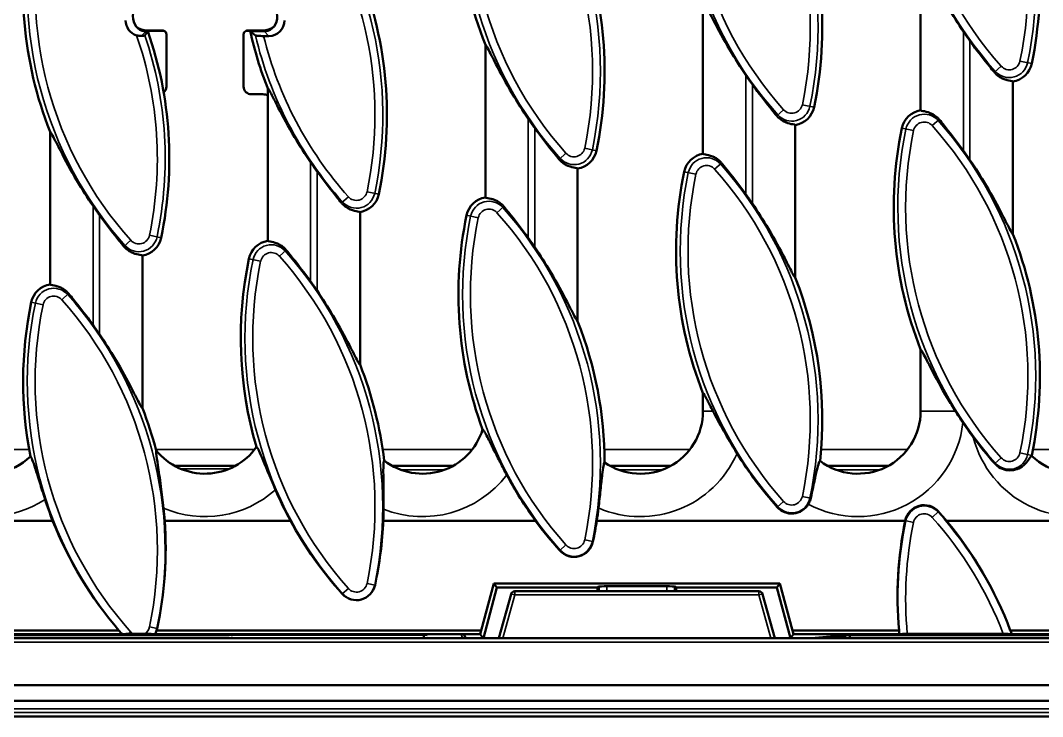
# Model space of a CAD drawing. Header units: millimetres. Extents: x 0 to 1485, y 0 to 1050.
# Drawn here: x 813.9 to 944.3, y 411.2 to 500 of the extents above; entities that cross this region are included whole.
import ezdxf

# ---------------------------------------------------------------- set-up
doc = ezdxf.new("R2010")
doc.units = ezdxf.units.MM
doc.header["$LTSCALE"] = 2.5
doc.layers.add('Sichtbar (ISO)', color=7, linetype='Continuous', lineweight=50)
doc.layers.add('Sichtbar schmal (ISO)', color=7, linetype='Continuous', lineweight=35)

msp = doc.modelspace()

# ---------------------------------------------------------------- linework, layer by layer
at = {"layer": 'Sichtbar (ISO)'}
for p, q in [((928.764, 508.032), (928.764, 488.563)), ((900.987, 502.477), (900.987, 483.007)), ((832.191, 498.715), (829.409, 498.715)), ((830.132, 498.654), (829.899, 498.654)), ((830.036, 498.748), (832.001, 498.748)), ((845.454, 498.715), (842.671, 498.715)), ((842.861, 498.748), (844.826, 498.748)), ((844.964, 498.654), (843.193, 498.654)), ((832.503, 491.606), (832.503, 498.252)), ((842.359, 498.252), (842.359, 491.606)), ((845.576, 498.042), (844.907, 498.042)), ((873.209, 496.921), (873.209, 477.452)), ((940.542, 472.771), (940.542, 492.24)), ((843.357, 490.607), (844.823, 490.607)), ((845.431, 491.366), (845.431, 471.896)), ((912.764, 467.215), (912.764, 486.685)), ((817.653, 485.81), (817.653, 466.341)), ((884.987, 461.659), (884.987, 481.129)), ((857.209, 456.104), (857.209, 475.573)), ((829.431, 450.548), (829.431, 470.018)), ((928.764, 458.032), (928.764, 450.179)), ((900.987, 452.477), (900.987, 450.179)), ((841.304, 443.179), (833.558, 443.179)), ((869.082, 443.179), (861.336, 443.179)), ((896.86, 443.179), (889.114, 443.179)), ((924.637, 443.179), (916.891, 443.179)), ((803.763, 436.179), (817.979, 436.179)), ((832.29, 436.179), (848.323, 436.179)), ((860.18, 436.179), (879.601, 436.179)), ((887.438, 436.179), (926.793, 436.179)), ((932.065, 436.179), (953.741, 436.179)), ((872.676, 422.179), (874.301, 428.157)), ((874.301, 428.157), (874.686, 427.655)), ((874.301, 428.157), (910.783, 428.157)), ((910.783, 428.157), (910.398, 427.655)), ((910.783, 428.157), (912.408, 422.179)), ((874.686, 427.655), (872.951, 421.179)), ((887.542, 427.655), (874.686, 427.655)), ((874.933, 421.179), (876.487, 426.812)), ((908.115, 427.179), (876.969, 427.179)), ((887.542, 427.655), (887.725, 427.765)), ((887.542, 427.655), (887.542, 427.179)), ((888.721, 427.812), (896.363, 427.812)), ((897.36, 427.765), (897.542, 427.655)), ((910.398, 427.655), (897.542, 427.655)), ((897.542, 427.179), (897.542, 427.655)), ((908.597, 426.812), (910.151, 421.179)), ((912.134, 421.179), (910.398, 427.655)), ((725.738, 421.627), (865.346, 421.627)), ((804.295, 421.679), (826.865, 421.679)), ((804.346, 422.179), (826.433, 422.179)), ((826.865, 421.679), (826.871, 421.684)), ((828.228, 421.732), (829.727, 421.732)), ((831.026, 421.684), (831.032, 421.679)), ((831.032, 421.679), (872.542, 421.679)), ((831.255, 422.179), (872.676, 422.179)), ((865.346, 421.627), (865.763, 421.589)), ((865.346, 421.354), (865.346, 421.627)), ((872.542, 421.679), (872.676, 422.179)), ((872.542, 421.679), (872.926, 421.179)), ((912.542, 421.679), (912.159, 421.179)), ((912.408, 422.179), (912.542, 421.679)), ((912.408, 422.179), (926.011, 422.179)), ((912.542, 421.679), (926.054, 421.679)), ((914.807, 421.179), (919.738, 421.627)), ((919.738, 421.232), (917.562, 421.429)), ((919.738, 421.627), (977.346, 421.627)), ((919.738, 421.627), (919.738, 421.232)), ((926.054, 421.679), (926.062, 421.684)), ((927.058, 421.732), (939.305, 421.732)), ((940.209, 422.179), (954.565, 422.179)), ((940.388, 421.684), (940.398, 421.679)), ((940.398, 421.679), (954.667, 421.679)), ((875.279, 421.179), (715.805, 421.179)), ((840.52, 421.232), (725.738, 421.232)), ((840.422, 421.232), (840.408, 421.179)), ((840.802, 421.192), (870.283, 421.192)), ((870.676, 421.179), (870.642, 421.309)), ((909.645, 421.179), (875.44, 421.179)), ((987.279, 421.179), (909.805, 421.179)), ((948.304, 421.232), (919.738, 421.232)), ((448.542, 415.179), (1448.542, 415.179)), ((448.542, 413.179), (1448.542, 413.179)), ((448.542, 411.179), (1448.542, 411.179))]:
    msp.add_line(p, q, dxfattribs=at)
for centre, radius, start, end in [((919.28, 515.057), 49.513, 168.215, 201.48707), ((894.471, 504.635), 49.513, 348.215, 21.48707), ((866.693, 499.079), 49.513, 348.215, 21.48707), ((863.725, 503.946), 49.513, 168.215, 201.48707), ((838.915, 493.523), 49.513, 348.215, 21.48707), ((811.137, 487.968), 49.513, 348.215, 21.48707), ((783.36, 482.412), 49.513, 348.215, 19.14968), ((891.502, 509.502), 49.513, 192.65519, 201.48707), ((974.836, 526.168), 49.075, 214.18932, 215.86414), ((940.089, 495.117), 2.913, 278.9616, 348.215), ((947.058, 520.613), 49.075, 214.18932, 215.86414), ((912.311, 489.561), 2.913, 278.9616, 348.215), ((929.218, 485.686), 2.913, 98.9616, 168.215), ((919.28, 515.057), 49.075, 214.18932, 215.86414), ((974.836, 476.168), 49.513, 168.215, 201.48707), ((884.533, 484.006), 2.913, 278.9616, 348.215), ((901.44, 480.13), 2.913, 98.9616, 168.215), ((894.471, 454.635), 49.075, 34.18932, 35.86414), ((891.502, 509.502), 49.075, 214.18932, 215.86414), ((947.058, 470.613), 49.513, 168.215, 201.48707), ((856.755, 478.45), 2.913, 278.9616, 348.215), ((866.693, 449.079), 49.075, 34.18932, 35.86414), ((863.725, 503.946), 49.075, 214.18932, 215.86414), ((873.663, 474.575), 2.913, 98.9616, 168.215), ((919.28, 465.057), 49.513, 168.215, 200.35163), ((828.977, 472.895), 2.913, 278.9616, 348.215), ((838.915, 443.523), 49.075, 34.18932, 35.86414), ((894.471, 454.635), 49.513, 348.215, 21.48707), ((845.885, 469.019), 2.913, 98.9616, 168.215), ((891.502, 459.502), 49.513, 168.215, 196.31743), ((866.693, 449.079), 49.513, 353.89055, 21.48707), ((818.107, 463.464), 2.913, 98.9616, 168.215), ((811.137, 437.968), 49.075, 34.18932, 35.86414), ((863.725, 453.946), 49.513, 168.215, 191.15783), ((783.36, 432.412), 49.075, 34.18932, 35.86414), ((838.915, 443.523), 49.513, 0.09475, 21.48707), ((811.137, 437.968), 49.513, 6.83938, 21.48707), ((809.653, 450.179), 8, 180, 313.38112), ((783.36, 432.412), 49.513, 14.91625, 21.48707), ((892.987, 450.179), 8, 235.25884, 0), ((920.764, 450.179), 8, 232.77023, 0), ((948.542, 450.179), 8, 225.45113, 359.99998), ((865.209, 450.179), 8, 232.12771, 342.98103), ((974.836, 476.168), 49.075, 214.02211, 216.68994), ((837.431, 450.179), 8, 218.88444, 325.00059), ((947.058, 470.613), 49.075, 211.76556, 221.785), ((940.089, 445.117), 2.913, 347.32634, 348.215), ((919.28, 465.057), 49.075, 207.98404, 216.04675), ((891.502, 459.502), 49.075, 203.24862, 208.37497), ((863.725, 453.946), 49.075, 197.86522, 201.2252), ((783.36, 432.412), 49.075, 4.4022, 6.2842), ((811.137, 437.968), 49.075, 357.91123, 359.64369), ((838.915, 443.523), 49.075, 351.39317, 353.30397), ((912.311, 439.561), 2.475, 221.785, 328.90769), ((929.218, 435.686), 2.475, 41.785, 168.215), ((894.471, 404.635), 49.075, 39.9997, 41.785), ((974.836, 426.168), 49.075, 168.215, 168.22952), ((876.969, 426.679), 0.5, 90, 164.57723), ((908.115, 426.679), 0.5, 15.42277, 90), ((863.725, 453.946), 48.988, 220.42619, 221.19887), ((828.977, 422.895), 2.388, 329.39496, 342.56041), ((870.159, 421.179), 0.5, 15, 51.45034), ((974.836, 426.168), 48.988, 184.67081, 185.25781), ((894.471, 404.635), 48.988, 20.36126, 20.98631)]:
    msp.add_arc(centre, radius, start, end, dxfattribs=at)
for centre, major_axis, ratio, start_param, end_param in [((830.261, 501.01), (-1.058, -2.214), 0.7888974, 5.0804243, 6.3968301), ((844.601, 501.01), (1.058, -2.214), 0.7888974, 6.1695405, 7.4859464), ((829.301, 500.05), (-1.425, -1.425), 0.9924325, 5.5015852, 6.7660199), ((845.561, 500.05), (1.425, -1.425), 0.9924325, 5.5015852, 7.0647854), ((829.875, 500.585), (1.904, -0.724), 0.8861821, 4.402428, 5.1177152), ((829.914, 500.662), (-1.425, -1.425), 0.9924325, 0.5348058, 0.7816001), ((832.041, 498.289), (0.476, -0.181), 0.8861821, 1.5928066, 1.9761225), ((832.003, 498.251), (0.355, 0.355), 0.9972647, 5.4991567, 6.6838981), ((842.86, 498.251), (-0.355, 0.355), 0.9972647, 5.8824726, 7.0672139), ((842.821, 498.289), (0.476, 0.181), 0.8861821, 1.1654701, 1.548786), ((844.987, 500.585), (1.904, 0.724), 0.8861821, 4.3070628, 5.0223499), ((844.948, 500.662), (1.425, -1.425), 0.9924325, 5.5015852, 5.7483795), ((831.502, 491.608), (0.709, -0.709), 0.9972647, 6.1992774, 7.0672139), ((843.36, 491.608), (-0.709, -0.709), 0.9972647, 5.4991567, 7.0672139), ((844.817, 488.604), (1.418, 1.418), 0.9972647, 0.4752462, 0.7840286), ((863.725, 454.253), (0, -49.188), 0.9999805, 5.0886573, 5.4227066), ((783.36, 432.719), (0, 49.053), 0.9999805, 4.5005884, 4.7829896), ((891.502, 459.809), (0, -49.223), 0.9999805, 5.2131159, 5.4463248), ((811.137, 438.275), (0, 49.088), 0.9999805, 4.5005884, 4.6696886), ((919.28, 465.365), (0, -49.257), 0.9999805, 5.3465668, 5.4463248), ((838.915, 443.83), (0, 49.123), 0.9999805, 4.5005884, 4.5559955), ((974.836, 426.475), (0, -49.014), 0.9999805, 4.5130771, 4.8001369), ((894.471, 404.94), (0, 48.88), 0.9999805, 5.0728279, 5.4057186), ((884.533, 434.021), (0, -2.462), 0.9999805, 5.4463248, 7.6421811), ((856.755, 428.466), (0, -2.427), 0.9999805, 5.4463248, 7.6421811), ((888.721, 427.76), (1, 0), 0.0524078, 1.5707963, 3.0543262), ((896.363, 427.76), (1, 0), 0.0524078, 0.0872665, 1.5707963), ((828.977, 422.91), (0, -2.392), 0.9999805, 1.2604617, 1.3589958), ((840.788, 420.666), (0.137, 0.51), 0.947813, 0.2487076, 0.4682626), ((870.296, 420.666), (-0.137, 0.51), 0.947813, 5.8149227, 6.0344777)]:
    msp.add_ellipse(centre, major_axis=major_axis, ratio=ratio, start_param=start_param, end_param=end_param, dxfattribs=at)
for points, knots in [([(934.242, 498.592), (933.546, 499.615), (932.842, 500.719), (931.41, 503.126), (930.702, 504.431), (929.75, 506.272), (929.349, 507.08), (929.01, 507.701), (928.937, 507.829), (928.826, 507.993), (928.786, 508.034), (928.764, 508.032)], [3.5624746, 3.5624746, 3.5624746, 3.5624746, 3.9247289, 3.9247289, 4.355561, 4.355561, 4.6258932, 4.6258932, 4.7021961, 4.7021961, 4.7731285, 4.7731285, 4.7731285, 4.7731285]), ([(906.464, 493.036), (905.769, 494.059), (905.064, 495.163), (903.632, 497.571), (902.924, 498.876), (901.972, 500.717), (901.571, 501.524), (901.232, 502.145), (901.159, 502.274), (901.048, 502.438), (901.008, 502.478), (900.987, 502.477)], [3.5624746, 3.5624746, 3.5624746, 3.5624746, 3.9247289, 3.9247289, 4.355561, 4.355561, 4.6258932, 4.6258932, 4.7021961, 4.7021961, 4.7731285, 4.7731285, 4.7731285, 4.7731285]), ([(829.3, 498.056), (829.207, 498.051), (829.106, 498.053), (828.902, 498.078), (828.801, 498.099), (828.696, 498.131)], [-0.18058598, -0.18058598, -0.18058598, -0.18058598, -0.158719595, -0.158719595, -0.138849016, -0.138849016, -0.138849016, -0.138849016]), ([(829.752, 498.122), (829.746, 498.113), (829.721, 498.104), (829.641, 498.086), (829.559, 498.076), (829.423, 498.064), (829.364, 498.06), (829.3, 498.056)], [0.008456984, 0.008456984, 0.008456984, 0.008456984, 0.03651933, 0.03651933, 0.073420196, 0.073420196, 0.094167257, 0.094167257, 0.094167257, 0.094167257]), ([(844.907, 498.042), (844.779, 498.042), (844.628, 498.044), (844.39, 498.053), (844.262, 498.06), (844.079, 498.075), (843.992, 498.086), (843.903, 498.104), (843.874, 498.113), (843.863, 498.122)], [0.45073433, 0.45073433, 0.45073433, 0.45073433, 0.48920668, 0.48920668, 0.52757203, 0.52757203, 0.56535199, 0.56535199, 0.59380492, 0.59380492, 0.59380492, 0.59380492]), ([(938.18, 493.411), (937.974, 493.661), (937.762, 493.919), (936.839, 495.057), (936.105, 496.002), (935.323, 497.062), (935.194, 497.238), (935.065, 497.417)], [0.63592099, 0.63592099, 0.63592099, 0.63592099, 0.73601981, 0.73601981, 1.06711662, 1.06711662, 1.13164015, 1.13164015, 1.13164015, 1.13164015]), ([(878.686, 487.481), (877.991, 488.504), (877.287, 489.607), (875.854, 492.015), (875.147, 493.32), (874.194, 495.161), (873.793, 495.969), (873.455, 496.59), (873.381, 496.718), (873.27, 496.882), (873.231, 496.923), (873.209, 496.921)], [3.5624746, 3.5624746, 3.5624746, 3.5624746, 3.9247289, 3.9247289, 4.355561, 4.355561, 4.6258932, 4.6258932, 4.7021961, 4.7021961, 4.7731285, 4.7731285, 4.7731285, 4.7731285]), ([(940.542, 492.24), (940.499, 492.275), (940.392, 492.299), (940.002, 492.373), (939.673, 492.431), (939.173, 492.641), (939.021, 492.716), (938.713, 492.908), (938.558, 493.027), (938.339, 493.232), (938.258, 493.317), (938.18, 493.411)], [1.75499496, 1.75499496, 1.75499496, 1.75499496, 1.89264701, 1.89264701, 2.07209446, 2.07209446, 2.13653076, 2.13653076, 2.20096706, 2.20096706, 2.2396712, 2.2396712, 2.2396712, 2.2396712]), ([(910.402, 487.856), (910.196, 488.105), (909.984, 488.363), (909.062, 489.502), (908.327, 490.447), (907.545, 491.507), (907.416, 491.683), (907.287, 491.861)], [0.63592099, 0.63592099, 0.63592099, 0.63592099, 0.73601981, 0.73601981, 1.06711662, 1.06711662, 1.13164015, 1.13164015, 1.13164015, 1.13164015]), ([(850.908, 481.925), (850.213, 482.948), (849.509, 484.052), (848.076, 486.459), (847.369, 487.765), (846.416, 489.606), (846.016, 490.413), (845.677, 491.034), (845.603, 491.162), (845.492, 491.327), (845.453, 491.367), (845.431, 491.366)], [3.5624746, 3.5624746, 3.5624746, 3.5624746, 3.9247289, 3.9247289, 4.355561, 4.355561, 4.6258932, 4.6258932, 4.7021961, 4.7021961, 4.7731285, 4.7731285, 4.7731285, 4.7731285]), ([(928.764, 488.563), (928.807, 488.528), (928.914, 488.504), (929.304, 488.43), (929.634, 488.372), (930.134, 488.162), (930.286, 488.087), (930.594, 487.895), (930.749, 487.776), (930.968, 487.571), (931.049, 487.485), (931.127, 487.392)], [1.75499496, 1.75499496, 1.75499496, 1.75499496, 1.89264701, 1.89264701, 2.07209446, 2.07209446, 2.13653076, 2.13653076, 2.20096706, 2.20096706, 2.2396712, 2.2396712, 2.2396712, 2.2396712]), ([(912.764, 486.685), (912.722, 486.719), (912.614, 486.744), (912.225, 486.817), (911.895, 486.875), (911.395, 487.086), (911.243, 487.16), (910.935, 487.353), (910.78, 487.471), (910.561, 487.676), (910.48, 487.762), (910.402, 487.856)], [1.75499496, 1.75499496, 1.75499496, 1.75499496, 1.89264701, 1.89264701, 2.07209446, 2.07209446, 2.13653076, 2.13653076, 2.20096706, 2.20096706, 2.2396712, 2.2396712, 2.2396712, 2.2396712]), ([(931.127, 487.392), (931.333, 487.142), (931.545, 486.884), (932.467, 485.746), (933.202, 484.801), (933.984, 483.741), (934.113, 483.565), (934.242, 483.386)], [0.63592099, 0.63592099, 0.63592099, 0.63592099, 0.73601981, 0.73601981, 1.06711662, 1.06711662, 1.13164015, 1.13164015, 1.13164015, 1.13164015]), ([(823.131, 476.369), (822.435, 477.393), (821.731, 478.496), (820.298, 480.904), (819.591, 482.209), (818.639, 484.05), (818.238, 484.858), (817.899, 485.479), (817.826, 485.607), (817.714, 485.771), (817.675, 485.812), (817.653, 485.81)], [3.5624746, 3.5624746, 3.5624746, 3.5624746, 3.9247289, 3.9247289, 4.355561, 4.355561, 4.6258932, 4.6258932, 4.7021961, 4.7021961, 4.7731285, 4.7731285, 4.7731285, 4.7731285]), ([(882.624, 482.3), (882.418, 482.549), (882.207, 482.808), (881.284, 483.946), (880.549, 484.891), (879.767, 485.951), (879.639, 486.127), (879.509, 486.306)], [0.63592099, 0.63592099, 0.63592099, 0.63592099, 0.73601981, 0.73601981, 1.06711662, 1.06711662, 1.13164015, 1.13164015, 1.13164015, 1.13164015]), ([(900.987, 483.007), (901.029, 482.973), (901.137, 482.948), (901.527, 482.875), (901.856, 482.816), (902.356, 482.606), (902.508, 482.531), (902.816, 482.339), (902.971, 482.221), (903.19, 482.016), (903.271, 481.93), (903.349, 481.836)], [1.75499496, 1.75499496, 1.75499496, 1.75499496, 1.89264701, 1.89264701, 2.07209446, 2.07209446, 2.13653076, 2.13653076, 2.20096706, 2.20096706, 2.2396712, 2.2396712, 2.2396712, 2.2396712]), ([(884.987, 481.129), (884.944, 481.164), (884.837, 481.188), (884.447, 481.261), (884.117, 481.32), (883.617, 481.53), (883.465, 481.605), (883.157, 481.797), (883.002, 481.916), (882.783, 482.121), (882.702, 482.206), (882.624, 482.3)], [1.75499496, 1.75499496, 1.75499496, 1.75499496, 1.89264701, 1.89264701, 2.07209446, 2.07209446, 2.13653076, 2.13653076, 2.20096706, 2.20096706, 2.2396712, 2.2396712, 2.2396712, 2.2396712]), ([(903.349, 481.836), (903.555, 481.587), (903.767, 481.329), (904.69, 480.19), (905.424, 479.245), (906.206, 478.185), (906.335, 478.009), (906.464, 477.83)], [0.63592099, 0.63592099, 0.63592099, 0.63592099, 0.73601981, 0.73601981, 1.06711662, 1.06711662, 1.13164015, 1.13164015, 1.13164015, 1.13164015]), ([(935.065, 482.211), (935.76, 481.188), (936.464, 480.084), (937.897, 477.677), (938.604, 476.372), (939.557, 474.531), (939.958, 473.723), (940.296, 473.102), (940.37, 472.974), (940.481, 472.81), (940.521, 472.769), (940.542, 472.771)], [3.5624746, 3.5624746, 3.5624746, 3.5624746, 3.9247289, 3.9247289, 4.355561, 4.355561, 4.6258932, 4.6258932, 4.7021961, 4.7021961, 4.7731285, 4.7731285, 4.7731285, 4.7731285]), ([(854.847, 476.745), (854.641, 476.994), (854.429, 477.252), (853.506, 478.391), (852.772, 479.335), (851.989, 480.396), (851.861, 480.572), (851.732, 480.75)], [0.63592099, 0.63592099, 0.63592099, 0.63592099, 0.73601981, 0.73601981, 1.06711662, 1.06711662, 1.13164015, 1.13164015, 1.13164015, 1.13164015]), ([(857.209, 475.573), (857.166, 475.608), (857.059, 475.632), (856.669, 475.706), (856.34, 475.764), (855.84, 475.975), (855.688, 476.049), (855.38, 476.242), (855.224, 476.36), (855.006, 476.565), (854.924, 476.651), (854.847, 476.745)], [1.75499496, 1.75499496, 1.75499496, 1.75499496, 1.89264701, 1.89264701, 2.07209446, 2.07209446, 2.13653076, 2.13653076, 2.20096706, 2.20096706, 2.2396712, 2.2396712, 2.2396712, 2.2396712]), ([(873.209, 477.452), (873.252, 477.417), (873.359, 477.393), (873.749, 477.319), (874.078, 477.261), (874.578, 477.051), (874.73, 476.976), (875.038, 476.783), (875.193, 476.665), (875.412, 476.46), (875.493, 476.374), (875.571, 476.28)], [1.75499496, 1.75499496, 1.75499496, 1.75499496, 1.89264701, 1.89264701, 2.07209446, 2.07209446, 2.13653076, 2.13653076, 2.20096706, 2.20096706, 2.2396712, 2.2396712, 2.2396712, 2.2396712]), ([(875.571, 476.28), (875.777, 476.031), (875.989, 475.773), (876.912, 474.635), (877.646, 473.69), (878.428, 472.629), (878.557, 472.453), (878.686, 472.275)], [0.63592099, 0.63592099, 0.63592099, 0.63592099, 0.73601981, 0.73601981, 1.06711662, 1.06711662, 1.13164015, 1.13164015, 1.13164015, 1.13164015]), ([(907.287, 476.656), (907.982, 475.632), (908.687, 474.529), (910.119, 472.121), (910.827, 470.816), (911.779, 468.975), (912.18, 468.167), (912.519, 467.546), (912.592, 467.418), (912.703, 467.254), (912.743, 467.213), (912.764, 467.215)], [3.5624746, 3.5624746, 3.5624746, 3.5624746, 3.9247289, 3.9247289, 4.355561, 4.355561, 4.6258932, 4.6258932, 4.7021961, 4.7021961, 4.7731285, 4.7731285, 4.7731285, 4.7731285]), ([(827.069, 471.189), (826.863, 471.438), (826.651, 471.697), (825.728, 472.835), (824.994, 473.78), (824.212, 474.84), (824.083, 475.016), (823.954, 475.195)], [0.63592099, 0.63592099, 0.63592099, 0.63592099, 0.73601981, 0.73601981, 1.06711662, 1.06711662, 1.13164015, 1.13164015, 1.13164015, 1.13164015]), ([(829.431, 470.018), (829.388, 470.053), (829.281, 470.077), (828.891, 470.15), (828.562, 470.209), (828.062, 470.419), (827.91, 470.494), (827.602, 470.686), (827.447, 470.804), (827.228, 471.01), (827.146, 471.095), (827.069, 471.189)], [1.75499496, 1.75499496, 1.75499496, 1.75499496, 1.89264701, 1.89264701, 2.07209446, 2.07209446, 2.13653076, 2.13653076, 2.20096706, 2.20096706, 2.2396712, 2.2396712, 2.2396712, 2.2396712]), ([(845.431, 471.896), (845.474, 471.861), (845.581, 471.837), (845.971, 471.764), (846.3, 471.705), (846.8, 471.495), (846.952, 471.42), (847.26, 471.228), (847.416, 471.11), (847.634, 470.905), (847.716, 470.819), (847.793, 470.725)], [1.75499496, 1.75499496, 1.75499496, 1.75499496, 1.89264701, 1.89264701, 2.07209446, 2.07209446, 2.13653076, 2.13653076, 2.20096706, 2.20096706, 2.2396712, 2.2396712, 2.2396712, 2.2396712]), ([(879.509, 471.1), (880.205, 470.077), (880.909, 468.973), (882.342, 466.566), (883.049, 465.261), (884.001, 463.419), (884.402, 462.612), (884.741, 461.991), (884.814, 461.863), (884.926, 461.699), (884.965, 461.658), (884.987, 461.659)], [3.5624746, 3.5624746, 3.5624746, 3.5624746, 3.9247289, 3.9247289, 4.355561, 4.355561, 4.6258932, 4.6258932, 4.7021961, 4.7021961, 4.7731285, 4.7731285, 4.7731285, 4.7731285]), ([(847.793, 470.725), (847.999, 470.476), (848.211, 470.218), (849.134, 469.079), (849.868, 468.134), (850.651, 467.074), (850.779, 466.898), (850.908, 466.719)], [0.63592099, 0.63592099, 0.63592099, 0.63592099, 0.73601981, 0.73601981, 1.06711662, 1.06711662, 1.13164015, 1.13164015, 1.13164015, 1.13164015]), ([(817.653, 466.341), (817.696, 466.306), (817.803, 466.282), (818.193, 466.208), (818.522, 466.15), (819.023, 465.939), (819.175, 465.865), (819.483, 465.672), (819.638, 465.554), (819.856, 465.349), (819.938, 465.263), (820.016, 465.169)], [1.75499496, 1.75499496, 1.75499496, 1.75499496, 1.89264701, 1.89264701, 2.07209446, 2.07209446, 2.13653076, 2.13653076, 2.20096706, 2.20096706, 2.2396712, 2.2396712, 2.2396712, 2.2396712]), ([(820.016, 465.169), (820.222, 464.92), (820.433, 464.662), (821.356, 463.523), (822.091, 462.579), (822.873, 461.518), (823.001, 461.342), (823.131, 461.164)], [0.63592099, 0.63592099, 0.63592099, 0.63592099, 0.73601981, 0.73601981, 1.06711662, 1.06711662, 1.13164015, 1.13164015, 1.13164015, 1.13164015]), ([(851.732, 465.545), (852.427, 464.521), (853.131, 463.418), (854.564, 461.01), (855.271, 459.705), (856.224, 457.864), (856.624, 457.056), (856.963, 456.435), (857.037, 456.307), (857.148, 456.143), (857.187, 456.102), (857.209, 456.104)], [3.5624746, 3.5624746, 3.5624746, 3.5624746, 3.9247289, 3.9247289, 4.355561, 4.355561, 4.6258932, 4.6258932, 4.7021961, 4.7021961, 4.7731285, 4.7731285, 4.7731285, 4.7731285]), ([(823.954, 459.989), (824.649, 458.966), (825.353, 457.862), (826.786, 455.455), (827.493, 454.149), (828.446, 452.308), (828.846, 451.501), (829.185, 450.88), (829.259, 450.752), (829.37, 450.587), (829.409, 450.547), (829.431, 450.548)], [3.5624746, 3.5624746, 3.5624746, 3.5624746, 3.9247289, 3.9247289, 4.355561, 4.355561, 4.6258932, 4.6258932, 4.7021961, 4.7021961, 4.7731285, 4.7731285, 4.7731285, 4.7731285]), ([(933.197, 450.179), (932.853, 450.72), (932.514, 451.269), (931.41, 453.126), (930.702, 454.431), (929.75, 456.272), (929.349, 457.08), (929.01, 457.701), (928.937, 457.829), (928.826, 457.993), (928.786, 458.034), (928.764, 458.032)], [3.7439452, 3.7439452, 3.7439452, 3.7439452, 3.9247289, 3.9247289, 4.355561, 4.355561, 4.6258932, 4.6258932, 4.7021961, 4.7021961, 4.7731285, 4.7731285, 4.7731285, 4.7731285]), ([(902.25, 450.179), (901.987, 450.69), (901.746, 451.168), (901.414, 451.811), (901.286, 452.054), (901.09, 452.386), (901.019, 452.479), (900.987, 452.477)], [1.15075263, 1.15075263, 1.15075263, 1.15075263, 1.33280125, 1.33280125, 1.44566976, 1.44566976, 1.55314882, 1.55314882, 1.55314882, 1.55314882]), ([(905.334, 444.777), (904.655, 445.875), (904.068, 446.873), (903.091, 448.588), (902.628, 449.446), (902.25, 450.179)], [-0.50305137, -0.50305137, -0.50305137, -0.50305137, -0.28176092, -0.28176092, 0, 0, 0, 0]), ([(875.943, 442.03), (875.659, 442.564), (875.38, 443.098), (874.844, 444.14), (874.588, 444.647), (874.011, 445.795), (873.721, 446.382), (873.325, 447.149), (873.178, 447.423), (872.97, 447.753), (872.9, 447.836), (872.859, 447.838)], [-0.84457656, -0.84457656, -0.84457656, -0.84457656, -0.68304025, -0.68304025, -0.52116384, -0.52116384, -0.29205806, -0.29205806, -0.13201499, -0.13201499, 0, 0, 0, 0]), ([(831.204, 445.157), (831.186, 445.146), (831.178, 445.101), (831.178, 444.955), (831.185, 444.855), (831.234, 444.39), (831.318, 443.847), (831.517, 442.535), (831.657, 441.616), (831.92, 439.671), (832.035, 438.732), (832.14, 437.784)], [-1.0987876, -1.0987876, -1.0987876, -1.0987876, -1.0047904, -1.0047904, -0.9107843, -0.9107843, -0.6263064, -0.6263064, -0.286151, -0.286151, 0, 0, 0, 0]), ([(846.412, 440.131), (846.238, 440.536), (846.066, 440.941), (845.732, 441.737), (845.57, 442.127), (845.143, 443.158), (844.894, 443.767), (844.506, 444.677), (844.355, 445.018), (844.122, 445.461), (844.039, 445.579), (843.984, 445.591)], [-0.85443294, -0.85443294, -0.85443294, -0.85443294, -0.72246283, -0.72246283, -0.59019674, -0.59019674, -0.35686883, -0.35686883, -0.16918316, -0.16918316, 0, 0, 0, 0]), ([(817.016, 438.891), (816.775, 439.637), (816.542, 440.38), (816.119, 441.743), (815.929, 442.362), (815.618, 443.33), (815.491, 443.702), (815.286, 444.205), (815.206, 444.344), (815.148, 444.365)], [-0.84116027, -0.84116027, -0.84116027, -0.84116027, -0.60629591, -0.60629591, -0.37898437, -0.37898437, -0.18311893, -0.18311893, 0, 0, 0, 0]), ([(860.298, 443.864), (860.274, 443.849), (860.254, 443.8), (860.223, 443.64), (860.211, 443.53), (860.187, 443.122), (860.184, 442.748), (860.188, 441.711), (860.2, 440.948), (860.214, 439.317), (860.217, 438.493), (860.212, 437.663)], [-0.91480107, -0.91480107, -0.91480107, -0.91480107, -0.81799486, -0.81799486, -0.72112832, -0.72112832, -0.5260391, -0.5260391, -0.24893728, -0.24893728, 0, 0, 0, 0]), ([(888.428, 443.605), (888.374, 443.574), (888.323, 443.418), (888.222, 442.885), (888.173, 442.515), (888.056, 441.506), (887.987, 440.817), (887.831, 439.349), (887.747, 438.578), (887.656, 437.801)], [-0.84847316, -0.84847316, -0.84847316, -0.84847316, -0.66283823, -0.66283823, -0.47724944, -0.47724944, -0.23448502, -0.23448502, 0, 0, 0, 0]), ([(915.924, 443.81), (915.867, 443.782), (915.798, 443.632), (915.639, 443.113), (915.55, 442.751), (915.327, 441.773), (915.188, 441.117), (914.94, 439.97), (914.841, 439.516), (914.739, 439.055)], [-0.84066983, -0.84066983, -0.84066983, -0.84066983, -0.65304242, -0.65304242, -0.46580905, -0.46580905, -0.22987936, -0.22987936, -0.08609068, -0.08609068, -0.08609068, -0.08609068]), ([(942.93, 444.478), (942.873, 444.459), (942.8, 444.335), (942.619, 444.045), (942.485, 443.832), (942.083, 443.373), (941.827, 443.146), (941.24, 442.812), (940.943, 442.701), (940.319, 442.59), (939.994, 442.588), (939.349, 442.711), (939.042, 442.831), (938.568, 443.134), (938.389, 443.286), (938.235, 443.46)], [-0.84787272, -0.84787272, -0.84787272, -0.84787272, -0.74628622, -0.74628622, -0.62471501, -0.62471501, -0.50102747, -0.50102747, -0.39652118, -0.39652118, -0.29431906, -0.29431906, -0.19487339, -0.19487339, -0.12467556, -0.12467556, -0.12467556, -0.12467556]), ([(914.739, 439.055), (914.715, 438.945), (914.683, 438.837), (914.588, 438.575), (914.516, 438.426), (914.43, 438.283)], [-0.083903545, -0.083903545, -0.083903545, -0.083903545, -0.04982625, -0.04982625, 0, 0, 0, 0]), ([(826.871, 421.684), (826.878, 421.688), (826.902, 421.693), (826.988, 421.703), (827.082, 421.71), (827.292, 421.719), (827.452, 421.724), (827.62, 421.727), (827.646, 421.728), (827.672, 421.728)], [0.00843105, 0.00843105, 0.00843105, 0.00843105, 0.0336555, 0.0336555, 0.07182567, 0.07182567, 0.11747912, 0.11747912, 0.12529111, 0.12529111, 0.12529111, 0.12529111]), ([(829.727, 421.732), (829.923, 421.732), (830.157, 421.73), (830.466, 421.725), (830.605, 421.721), (830.804, 421.712), (830.9, 421.705), (830.992, 421.695), (831.019, 421.689), (831.026, 421.684)], [0.07032907, 0.07032907, 0.07032907, 0.07032907, 0.12919331, 0.12919331, 0.16856297, 0.16856297, 0.20785237, 0.20785237, 0.23618657, 0.23618657, 0.23618657, 0.23618657]), ([(926.062, 421.684), (926.07, 421.689), (926.097, 421.695), (926.18, 421.705), (926.261, 421.712), (926.436, 421.721), (926.559, 421.725), (926.788, 421.73), (926.934, 421.732), (927.058, 421.732)], [0.00844283, 0.00844283, 0.00844283, 0.00844283, 0.03703148, 0.03703148, 0.07402548, 0.07402548, 0.1110841, 0.1110841, 0.14829032, 0.14829032, 0.14829032, 0.14829032]), ([(939.305, 421.732), (939.44, 421.732), (939.599, 421.73), (939.847, 421.725), (939.981, 421.721), (940.169, 421.711), (940.257, 421.705), (940.347, 421.694), (940.377, 421.689), (940.388, 421.684)], [0.45939359, 0.45939359, 0.45939359, 0.45939359, 0.4998742, 0.4998742, 0.5393655, 0.5393655, 0.57730572, 0.57730572, 0.60521868, 0.60521868, 0.60521868, 0.60521868])]:
    msp.add_open_spline(points, degree=3, knots=knots, dxfattribs=at)
for points, degree in [([(830.132, 498.654), (829.942, 498.387), (829.752, 498.122)], 2), ([(843.863, 498.122), (843.528, 498.386), (843.193, 498.654)], 2), ([(934.161, 448.71), (933.833, 449.197), (933.512, 449.685), (933.197, 450.179)], 3), ([(938.235, 443.46), (937.24, 444.58), (936.339, 445.698), (935.483, 446.847)], 3), ([(827.672, 421.728), (827.845, 421.731), (828.052, 421.732), (828.228, 421.732)], 3), ([(875.44, 421.179), (875.387, 421.179), (875.332, 421.179), (875.279, 421.179)], 3), ([(909.805, 421.179), (909.752, 421.179), (909.697, 421.179), (909.645, 421.179)], 3)]:
    msp.add_open_spline(points, degree=degree, dxfattribs=at)
at = {"layer": 'Sichtbar schmal (ISO)'}
for p, q in [((829.899, 498.654), (829.3, 498.056)), ((845.576, 498.042), (844.964, 498.654)), ((934.242, 483.386), (934.242, 498.592)), ((935.065, 497.417), (935.065, 482.211)), ((941.443, 494.834), (942.94, 494.522)), ((938.18, 493.411), (939.057, 494.195)), ((906.464, 477.83), (906.464, 493.036)), ((907.287, 491.861), (907.287, 476.656)), ((913.665, 489.279), (915.162, 488.967)), ((910.402, 487.856), (911.279, 488.639)), ((878.686, 472.275), (878.686, 487.481)), ((931.127, 487.392), (930.25, 486.608)), ((879.509, 486.306), (879.509, 471.1)), ((926.367, 486.281), (927.864, 485.969)), ((882.624, 482.3), (883.501, 483.084)), ((885.888, 483.723), (887.384, 483.411)), ((850.908, 466.719), (850.908, 481.925)), ((903.349, 481.836), (902.472, 481.052)), ((851.732, 480.75), (851.732, 465.545)), ((898.589, 480.725), (900.086, 480.413)), ((854.847, 476.745), (855.723, 477.528)), ((858.11, 478.168), (859.606, 477.856)), ((823.131, 461.164), (823.131, 476.369)), ((875.571, 476.28), (874.694, 475.497)), ((823.954, 475.195), (823.954, 459.989)), ((870.811, 475.17), (872.308, 474.857)), ((830.332, 472.612), (831.829, 472.3)), ((827.069, 471.189), (827.946, 471.973)), ((847.793, 470.725), (846.917, 469.941)), ((843.034, 469.614), (844.53, 469.302)), ((820.016, 465.169), (819.139, 464.386)), ((815.256, 464.059), (816.752, 463.746)), ((902.25, 450.179), (900.987, 450.179)), ((933.197, 450.179), (928.764, 450.179)), ((814.978, 445.27), (803.337, 445.27)), ((843.748, 445.27), (831.174, 445.27)), ((871.525, 445.27), (860.109, 445.27)), ((899.303, 445.27), (888.397, 445.27)), ((927.081, 445.27), (916.059, 445.27)), ((954.859, 445.27), (943.09, 445.27)), ((938.235, 443.46), (939.057, 444.195)), ((941.443, 444.834), (942.94, 444.522)), ((834.3, 442.818), (840.562, 442.818)), ((862.425, 442.679), (867.993, 442.679)), ((890.203, 442.679), (895.771, 442.679)), ((917.981, 442.679), (923.548, 442.679)), ((910.465, 437.912), (911.279, 438.639)), ((913.665, 439.279), (914.739, 439.055)), ((931.064, 437.335), (930.25, 436.608)), ((926.795, 436.191), (927.864, 435.969)), ((885.888, 433.723), (886.939, 433.504)), ((882.705, 432.373), (883.501, 433.084)), ((858.11, 428.168), (859.128, 427.955)), ((854.953, 426.84), (855.723, 427.528)), ((875.44, 421.179), (876.969, 426.723)), ((876.969, 427.179), (876.969, 426.723)), ((876.969, 426.723), (908.115, 426.723)), ((887.725, 427.765), (887.725, 427.179)), ((888.721, 427.179), (888.721, 427.812)), ((896.363, 427.812), (896.363, 427.179)), ((897.36, 427.179), (897.36, 427.765)), ((908.115, 426.723), (908.115, 427.179)), ((908.115, 426.723), (909.645, 421.179)), ((827.946, 421.973), (827.672, 421.728)), ((830.332, 422.612), (831.316, 422.407)), ((870.176, 421.589), (870.283, 421.192)), ((448.542, 420.679), (1448.542, 420.679)), ((840.802, 421.192), (840.845, 421.354)), ((1448.542, 413.205), (448.542, 413.205)), ((448.542, 412.179), (1448.542, 412.179)), ((1448.542, 411.679), (448.542, 411.679))]:
    msp.add_line(p, q, dxfattribs=at)
for centre, radius, start, end in [((894.471, 504.635), 47.984, 348.215, 41.785), ((894.471, 504.635), 48.98, 348.215, 41.785), ((974.836, 526.168), 48.98, 168.215, 221.785), ((974.836, 526.168), 47.984, 168.215, 221.785), ((866.693, 499.079), 47.984, 348.215, 41.785), ((866.693, 499.079), 48.98, 348.215, 41.785), ((947.058, 520.613), 48.98, 168.215, 221.785), ((947.058, 520.613), 47.984, 168.215, 221.785), ((838.915, 493.523), 48.98, 348.215, 41.785), ((919.28, 515.057), 48.98, 168.215, 221.785), ((919.28, 515.057), 47.984, 168.215, 221.785), ((838.915, 493.523), 47.984, 348.215, 41.785), ((811.137, 487.968), 48.98, 348.215, 37.39368), ((811.137, 487.968), 47.984, 348.215, 35.6453), ((863.725, 503.946), 48.98, 168.215, 221.785), ((863.725, 503.946), 47.984, 168.215, 221.785), ((783.36, 482.412), 47.984, 348.215, 19.12188), ((783.36, 482.412), 48.98, 348.215, 18.70713), ((891.502, 509.502), 48.98, 193.43477, 221.785), ((891.502, 509.502), 47.984, 193.81727, 221.785), ((940.089, 495.117), 2.38, 221.785, 348.215), ((940.089, 495.117), 1.384, 221.785, 348.215), ((912.311, 489.561), 1.384, 221.785, 348.215), ((912.311, 489.561), 2.38, 221.785, 348.215), ((929.218, 485.686), 2.38, 41.785, 168.215), ((929.218, 485.686), 1.384, 41.785, 168.215), ((894.471, 454.635), 47.984, 348.215, 41.785), ((894.471, 454.635), 48.98, 348.215, 41.785), ((974.836, 476.168), 48.98, 168.215, 221.785), ((974.836, 476.168), 47.984, 168.215, 221.785), ((884.533, 484.006), 2.38, 221.785, 348.215), ((884.533, 484.006), 1.384, 221.785, 348.215), ((901.44, 480.13), 2.38, 41.785, 168.215), ((901.44, 480.13), 1.384, 41.785, 168.215), ((866.693, 449.079), 48.98, 348.215, 41.785), ((947.058, 470.613), 48.98, 168.215, 221.785), ((947.058, 470.613), 47.984, 168.215, 221.785), ((866.693, 449.079), 47.984, 348.215, 41.785), ((856.755, 478.45), 2.38, 221.785, 348.215), ((856.755, 478.45), 1.384, 221.785, 348.215), ((873.663, 474.575), 2.38, 41.785, 168.215), ((919.28, 465.057), 48.98, 168.215, 221.785), ((873.663, 474.575), 1.384, 41.785, 168.215), ((838.915, 443.523), 47.984, 348.215, 41.785), ((838.915, 443.523), 48.98, 348.215, 41.785), ((919.28, 465.057), 47.984, 168.215, 221.785), ((828.977, 472.895), 2.38, 221.785, 348.215), ((828.977, 472.895), 1.384, 221.785, 348.215), ((845.885, 469.019), 2.38, 41.785, 168.215), ((845.885, 469.019), 1.384, 41.785, 168.215), ((811.137, 437.968), 47.984, 348.215, 41.785), ((811.137, 437.968), 48.98, 348.215, 41.785), ((891.502, 459.502), 48.98, 168.215, 221.785), ((891.502, 459.502), 47.984, 168.215, 221.785), ((818.107, 463.464), 2.38, 41.785, 168.215), ((818.107, 463.464), 1.384, 41.785, 168.215), ((783.36, 432.412), 48.98, 348.215, 41.785), ((863.725, 453.946), 48.98, 168.215, 221.19957), ((863.725, 453.946), 47.984, 168.215, 221.785), ((783.36, 432.412), 47.984, 348.215, 41.785), ((920.764, 450.179), 13.477, 241.96617, 353.74225), ((948.542, 450.179), 13.477, 194.31592, 293.51167), ((892.987, 450.179), 13.477, 246.69892, 336.37131), ((940.089, 445.117), 2.38, 221.785, 348.215), ((940.089, 445.117), 1.384, 221.785, 348.215), ((865.209, 450.179), 13.477, 248.23536, 322.7948), ((837.431, 450.179), 13.477, 246.88335, 311.78966), ((809.653, 450.179), 13.477, 241.90584, 303.11399), ((912.311, 439.561), 2.38, 221.785, 348.215), ((912.311, 439.561), 1.384, 221.785, 348.215), ((929.218, 435.686), 2.38, 41.785, 168.215), ((929.218, 435.686), 1.384, 41.785, 168.215), ((894.471, 404.635), 48.98, 20.37027, 41.785), ((974.836, 426.168), 48.98, 168.215, 185.25327), ((974.836, 426.168), 47.984, 168.215, 185.30527), ((894.471, 404.635), 47.984, 20.87371, 41.785), ((884.533, 434.006), 2.38, 221.785, 348.215), ((884.533, 434.006), 1.384, 221.785, 348.215), ((856.755, 428.45), 2.38, 221.785, 348.215), ((856.755, 428.45), 1.384, 221.785, 348.215), ((828.977, 422.895), 1.384, 221.785, 237.2006), ((828.977, 422.895), 1.384, 302.7994, 348.215), ((828.977, 422.895), 2.38, 329.41413, 348.215)]:
    msp.add_arc(centre, radius, start, end, dxfattribs=at)
for centre, major_axis, ratio, start_param, end_param in [((876.969, 426.679), (-0.482, 0.133), 0.0840398, 4.7355692, 6.2831853), ((908.115, 426.679), (0.482, 0.133), 0.0840398, 0, 1.5476161), ((870.159, 421.179), (0.483, 0.129), 0.947813, 0, 0.709837)]:
    msp.add_ellipse(centre, major_axis=major_axis, ratio=ratio, start_param=start_param, end_param=end_param, dxfattribs=at)

doc.saveas('drawing.dxf')
